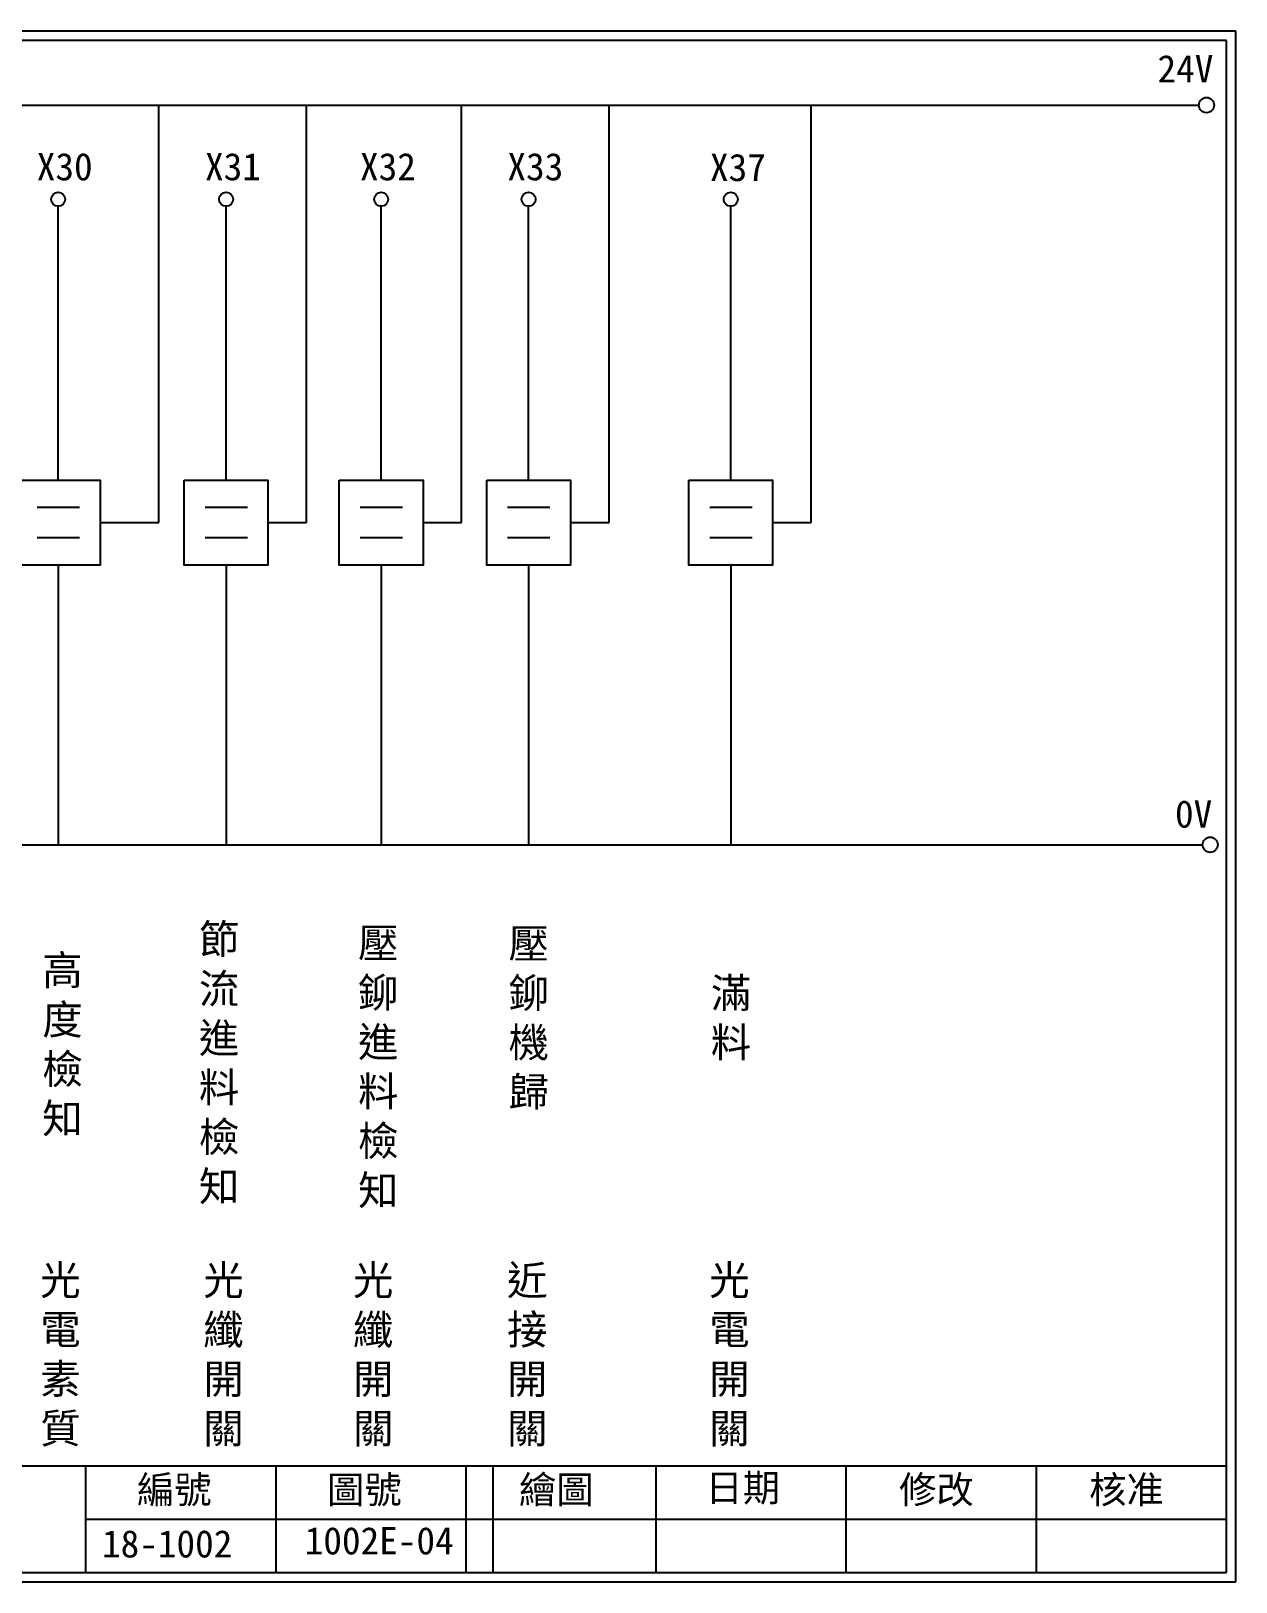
# Model space of a CAD drawing. Extents: x 275 to 562, y 265 to 469.
# Drawn here: x 403.4 to 561.9, y 264.9 to 468.9 of the extents above; entities that cross this region are included whole.
import ezdxf

# ---------------------------------------------------------------- set-up
doc = ezdxf.new("R2010")
doc.units = 0
doc.layers.get('0').update_dxf_attribs({"linetype": 'CONTINUOUS'})
doc.layers.add('圖框層', color=7, linetype='CONTINUOUS')
doc.layers.add('標尺寸層', color=3, linetype='CONTINUOUS')
doc.styles.add('CNS', font='romanc.shx', dxfattribs={"bigfont": 'chineset.shx'})
doc.styles.add('STSL', font='kaiu.ttf')

msp = doc.modelspace()

# ---------------------------------------------------------------- linework, layer by layer
for p, q in [((420.22, 404.26), (420.22, 459.17)), ((439.65, 404.26), (439.65, 459.17)), ((460.05, 404.26), (460.05, 459.17)), ((479.44, 404.26), (479.44, 459.17)), ((506.03, 404.26), (506.03, 459.17)), ((407, 409.84), (407, 445.86)), ((429.07, 409.84), (429.07, 445.86)), ((449.47, 409.84), (449.47, 445.86)), ((468.86, 409.84), (468.86, 445.86)), ((495.45, 409.84), (495.45, 445.86)), ((412.51, 404.26), (420.22, 404.26)), ((434.58, 404.26), (439.65, 404.26)), ((454.98, 404.26), (460.05, 404.26)), ((474.37, 404.26), (479.44, 404.26)), ((500.96, 404.26), (506.03, 404.26)), ((407, 398.68), (407, 361.9)), ((429.07, 398.68), (429.07, 361.9)), ((449.47, 398.68), (449.47, 361.9)), ((468.86, 398.68), (468.86, 361.9)), ((495.45, 398.68), (495.45, 361.9))]:
    msp.add_line(p, q)
for points in [[(401.49, 409.84), (412.51, 409.84), (412.51, 398.68), (401.49, 398.68)], [(423.56, 409.84), (434.58, 409.84), (434.58, 398.68), (423.56, 398.68)], [(443.96, 409.84), (454.98, 409.84), (454.98, 398.68), (443.96, 398.68)], [(463.35, 409.84), (474.37, 409.84), (474.37, 398.68), (463.35, 398.68)], [(489.93, 409.84), (500.96, 409.84), (500.96, 398.68), (489.93, 398.68)]]:
    msp.add_lwpolyline(points, close=True)
for centre in [(558.02, 459.17), (558.5, 361.9)]:
    msp.add_circle(centre, 1)
at = {"layer": '圖框層', "color": 7}
for p, q in [((561.9, 468.91), (274.9, 468.91)), ((560.65, 467.66), (276.15, 467.66)), ((560.65, 266.2), (560.65, 467.66)), ((561.9, 264.95), (561.9, 468.91)), ((276.15, 280.2), (560.65, 280.2)), ((410.65, 266.2), (410.65, 280.2)), ((435.65, 266.2), (435.65, 280.2)), ((460.65, 266.2), (460.65, 280.2)), ((464.2, 266.2), (464.2, 280.2)), ((485.65, 266.2), (485.65, 280.2)), ((510.65, 266.2), (510.65, 280.2)), ((535.65, 266.2), (535.65, 280.2)), ((410.65, 273.2), (560.65, 273.2)), ((276.15, 266.2), (560.65, 266.2)), ((274.9, 264.95), (561.9, 264.95))]:
    msp.add_line(p, q, dxfattribs=at)
at = {"layer": '標尺寸層', "color": 7}
for p, q in [((279.42, 459.17), (557.02, 459.17)), ((404.24, 406.29), (409.81, 406.29)), ((426.31, 406.29), (431.88, 406.29)), ((446.71, 406.29), (452.28, 406.29)), ((466.1, 406.29), (471.67, 406.29)), ((492.69, 406.29), (498.25, 406.29)), ((404.24, 402.32), (409.81, 402.32)), ((426.31, 402.32), (431.88, 402.32)), ((446.71, 402.32), (452.28, 402.32)), ((466.1, 402.32), (471.67, 402.32)), ((492.69, 402.32), (498.25, 402.32)), ((407, 394.41), (407, 361.9)), ((407, 394.4), (407, 361.9)), ((279.63, 361.9), (557.5, 361.9))]:
    msp.add_line(p, q, dxfattribs=at)
for centre in [(407, 446.78), (429.08, 446.78), (429.08, 446.78), (449.47, 446.78), (449.47, 446.78), (468.86, 446.78), (468.86, 446.78), (495.45, 446.78), (495.45, 446.78)]:
    msp.add_circle(centre, 0.92, dxfattribs=at)

# ---------------------------------------------------------------- texts
at = {"layer": '圖框層', "color": 4, "style": 'STSL'}
for s, p in [('24V', (551.58, 462.16)), ('X30', (404.18, 449.28)), ('X31', (426.31, 449.28)), ('X32', (446.69, 449.28)), ('X33', (466.08, 449.28)), ('X37', (492.72, 449.18)), ('0V', (553.88, 364.15)), ('繪圖', (467.59, 275.29)), ('日期', (492.12, 275.53)), ('編號', (417.36, 275.28)), ('圖號', (442.36, 275.28)), ('修改', (517.59, 275.29)), ('核准', (542.59, 275.29)), ('18-1002', (412.76, 268.17)), ('1002E-04', (439.42, 268.57))]:
    msp.add_text(s, height=3.6, dxfattribs=at).set_placement(p)
at = {"layer": '標尺寸層', "color": 7, "char_height": 3.9, "attachment_point": 5, "style": 'CNS'}
for s, insert, width in [('{\\fDFKai-SB|b0|i0|c136|p65;節流進料檢知}', (428.16, 333.03), 4.9608), ('{\\fDFKai-SB|b0|i0|c136|p65;壓鉚進料檢知}', (449.09, 332.51), 4.9608), ('{\\fDFKai-SB|b0|i0|c136|p65;壓鉚機歸}', (468.89, 338.95), 4.9608), ('{\\fDFKai-SB|b0|i0|c136|p65;高度檢知}', (407.56, 335.45), 5.3998), ('{\\fDFKai-SB|b0|i0|c136|p65;滿料}', (495.48, 338.95), 4.9608), ('{\\fDFKai-SB|b0|i0|c136|p65;光電素質}', (407.29, 294.67), 4.9608), ('{\\fDFKai-SB|b0|i0|c136|p65;光纖開關}', (428.74, 294.67), 4.9608), ('{\\fDFKai-SB|b0|i0|c136|p65;光纖開關}', (448.43, 294.67), 4.9608), ('{\\fDFKai-SB|b0|i0|c136|p65;近接開關}', (468.69, 294.67), 4.9608), ('{\\fDFKai-SB|b0|i0|c136|p65;光電開關}', (495.28, 294.67), 4.9608)]:
    msp.add_mtext(s, dxfattribs=dict(at, insert=insert, width=width))

doc.saveas('drawing.dxf')
